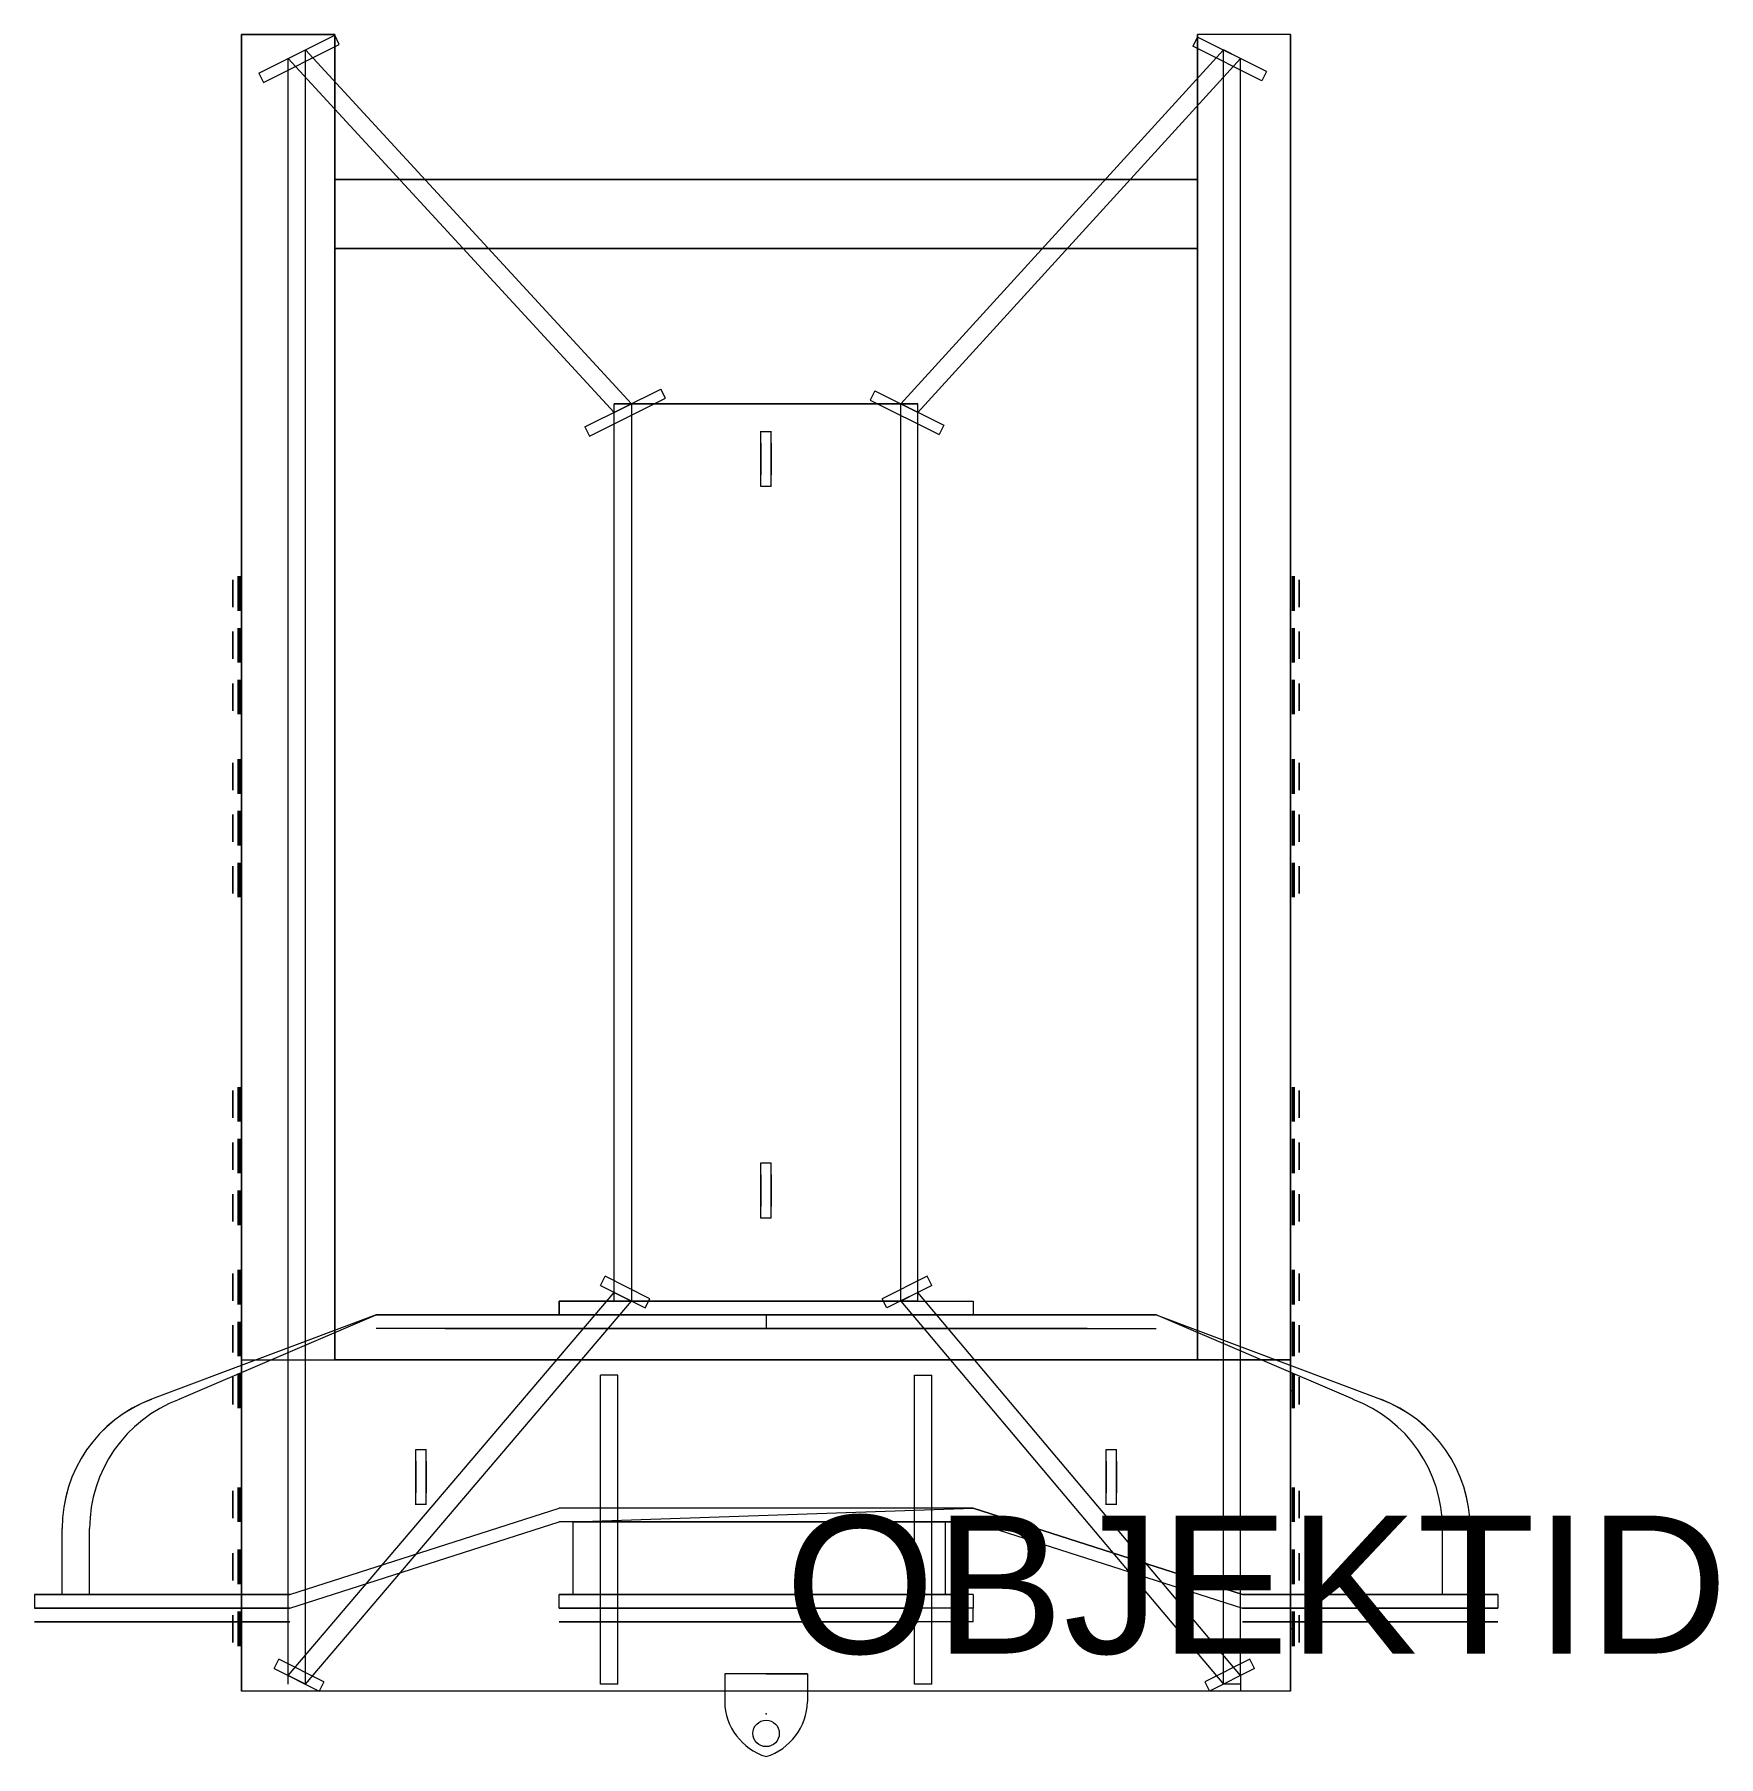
# Model space of a CAD drawing. Header units: metres. Extents: x -1.06 to 1.38, y -0.06 to 2.43.
import ezdxf

# ---------------------------------------------------------------- set-up
doc = ezdxf.new("R2010")
doc.units = ezdxf.units.M
doc.layers.add('712547104', color=252, linetype='Continuous')
doc.layers.add('r_712547104', color=255, linetype='Continuous')
doc.styles.get("Standard").update_dxf_attribs({"font": 'arial.ttf'})

msp = doc.modelspace()

# ---------------------------------------------------------------- linework, layer by layer
at = {"layer": '712547104'}
for p, q in [((-0.76, 2.4329, -0.145), (-0.76, 2.4329, -0.015)), ((-0.625, 2.4329, -0.145), (-0.76, 2.4329, -0.145)), ((-0.76, 0.0329, -0.145), (-0.76, 2.4329, -0.145)), ((-0.76, 2.4329, -0.015), (-0.76, 0.5129, -0.015)), ((-0.735, 2.3767, -0.015), (-0.625, 2.4317, -0.015)), ((-0.6925, 2.4329, -0.015), (-0.6675, 2.4329, -0.015)), ((-0.625, 0.5129, -0.145), (-0.625, 2.4329, -0.145)), ((-0.625, 2.4329, -0.015), (-0.625, 0.5129, -0.015)), ((-0.625, 2.4329, -0.145), (-0.625, 2.4329, -0.015)), ((-0.6183, 2.4183, -0.015), (-0.625, 2.4317, -0.015)), ((0.625, 2.4292, -0.015), (0.6183, 2.4158, -0.015)), ((0.625, 2.4329, -0.145), (0.625, 0.5129, -0.145)), ((0.625, 0.5129, -0.015), (0.625, 2.4329, -0.015)), ((0.625, 2.4329, -0.015), (0.625, 2.4329, -0.145)), ((0.76, 2.4329, -0.145), (0.625, 2.4329, -0.145)), ((0.76, 2.4329, -0.015), (0.625, 2.4329, -0.015)), ((0.725, 2.3792, -0.015), (0.625, 2.4292, -0.015)), ((0.6875, 2.4329, -0.015), (0.6625, 2.4329, -0.015)), ((0.76, 2.4329, -0.145), (0.76, 0.0329, -0.145)), ((0.76, 0.5129, -0.015), (0.76, 2.4329, -0.015)), ((0.76, 2.4329, -0.145), (0.76, 2.4329, -0.015)), ((-0.7283, 2.3633, -0.015), (-0.6183, 2.4183, -0.015)), ((-0.6925, 2.3979, -0.015), (-0.6675, 2.4104, -0.015)), ((-0.6925, 0.0554, -0.015), (-0.6925, 2.3979, -0.015)), ((-0.22, 1.8854, 0.61), (-0.6925, 2.3979, -0.015)), ((-0.6675, 0.0429, -0.015), (-0.6675, 2.4104, -0.015)), ((-0.6675, 2.4104, -0.015), (-0.195, 1.8979, 0.61)), ((0.6625, 2.4104, -0.015), (0.195, 1.8979, 0.61)), ((0.22, 1.8854, 0.61), (0.6875, 2.3979, -0.015)), ((0.7183, 2.3658, -0.015), (0.6183, 2.4158, -0.015)), ((0.6625, 0.0429, -0.015), (0.6625, 2.4104, -0.015)), ((0.6875, 2.3979, -0.015), (0.6625, 2.4104, -0.015)), ((0.6875, 0.0554, -0.015), (0.6875, 2.3979, -0.015)), ((0.6875, 2.3979, -0.015), (0.6875, 2.3979, -0.015)), ((-0.735, 2.3767, -0.015), (-0.7283, 2.3633, -0.015)), ((0.725, 2.3792, -0.015), (0.7183, 2.3658, -0.015)), ((0.625, 2.2229, -0.145), (-0.625, 2.2229, -0.145)), ((-0.625, 2.2229, -0.145), (-0.625, 2.2229, -0.015)), ((-0.625, 2.2229, -0.015), (0.625, 2.2229, -0.015)), ((0.625, 2.1229, -0.145), (-0.625, 2.1229, -0.145)), ((-0.625, 2.1229, -0.145), (-0.625, 2.1229, -0.015)), ((-0.625, 2.1229, -0.015), (0.625, 2.1229, -0.015)), ((0.625, 2.1229, -0.015), (0.625, 2.1229, -0.145)), ((-0.2625, 1.8642, 0.61), (-0.1525, 1.9192, 0.61)), ((-0.2558, 1.8508, 0.61), (-0.1458, 1.9058, 0.61)), ((-0.22, 0.5979, 1.04), (-0.22, 1.8979, 1.04)), ((0.22, 1.8979, 1.04), (-0.22, 1.8979, 1.04)), ((-0.22, 1.8979, 1.04), (-0.22, 1.8979, 1.065)), ((-0.22, 1.8979, 1.065), (0.22, 1.8979, 1.065)), ((-0.22, 0.5979, 1.065), (-0.22, 1.8979, 1.065)), ((-0.22, 1.8979, 1.04), (-0.22, 1.8979, 0.61)), ((-0.22, 1.8854, 0.61), (-0.195, 1.8979, 0.61)), ((-0.195, 1.8979, 0.61), (-0.195, 0.5979, 0.61)), ((-0.195, 1.8979, 0.61), (-0.195, 1.8979, 1.04)), ((-0.1458, 1.9058, 0.61), (-0.1525, 1.9192, 0.61)), ((0.1575, 1.9167, 0.61), (0.1508, 1.9033, 0.61)), ((0.1508, 1.9033, 0.61), (0.2508, 1.8533, 0.61)), ((0.1575, 1.9167, 0.61), (0.2575, 1.8667, 0.61)), ((0.195, 1.8979, 0.61), (0.195, 1.8979, 1.04)), ((0.195, 0.5979, 0.61), (0.195, 1.8979, 0.61)), ((0.22, 1.8854, 0.61), (0.195, 1.8979, 0.61)), ((0.22, 0.5979, 1.04), (0.22, 1.8979, 1.04)), ((0.22, 1.8979, 1.065), (0.22, 1.8979, 1.04)), ((0.22, 0.5979, 1.065), (0.22, 1.8979, 1.065)), ((0.22, 1.8979, 0.61), (0.22, 1.8979, 1.04)), ((-0.22, 0.6104, 0.61), (-0.22, 1.8854, 0.61)), ((0.22, 0.6104, 0.61), (0.22, 1.8854, 0.61)), ((-0.2625, 1.8642, 0.61), (-0.2558, 1.8508, 0.61)), ((-0.0075, 1.8579, 1.065), (0.0075, 1.8579, 1.065)), ((0.2575, 1.8667, 0.61), (0.2508, 1.8533, 0.61)), ((0.0075, 1.7779, 1.065), (-0.0075, 1.7779, 1.065)), ((-0.0075, 0.7979, 1.065), (0.0075, 0.7979, 1.065)), ((0.0075, 0.7179, 1.065), (-0.0075, 0.7179, 1.065)), ((-0.24, 0.6204, 0.61), (-0.2333, 0.6338, 0.61)), ((-0.1683, 0.6013, 0.61), (-0.2333, 0.6338, 0.61)), ((0.2333, 0.6338, 0.61), (0.1683, 0.6013, 0.61)), ((0.24, 0.6204, 0.61), (0.2333, 0.6338, 0.61)), ((-0.6925, 0.0554, -0.015), (-0.22, 0.6104, 0.61)), ((-0.24, 0.6204, 0.61), (-0.175, 0.5879, 0.61)), ((-0.22, 0.6104, 0.61), (-0.195, 0.5979, 0.61)), ((-0.175, 0.5879, 0.61), (-0.1683, 0.6013, 0.61)), ((0.175, 0.5879, 0.61), (0.1683, 0.6013, 0.61)), ((0.24, 0.6204, 0.61), (0.175, 0.5879, 0.61)), ((0.22, 0.6104, 0.61), (0.195, 0.5979, 0.61)), ((0.24, 0.6204, 0.61), (0.22, 0.6104, 0.61)), ((0.6875, 0.0554, -0.015), (0.22, 0.6104, 0.61)), ((-0.565, 0.5779, 0.9775), (-0.8904, 0.4555, 0.979)), ((-0.565, 0.5779, 0.7375), (-0.8904, 0.4555, 0.739)), ((-0.6675, 0.0429, -0.015), (-0.195, 0.5979, 0.61)), ((-0.565, 0.5779, 0.8575), (-0.565, 0.5779, 0.9775)), ((-0.565, 0.5779, 0.9775), (-0.565, 0.5779, 0.7375)), ((-0.565, 0.5779, 0.9775), (0.565, 0.5779, 0.9775)), ((0.565, 0.5779, 0.7375), (-0.565, 0.5779, 0.7375)), ((-0.11, 0.5979, 1.105), (-0.3, 0.5979, 1.105)), ((-0.3, 0.5979, 1.105), (-0.3, 0.5979, 1.065)), ((-0.11, 0.5779, 1.105), (-0.3, 0.5779, 1.105)), ((-0.3, 0.5779, 1.105), (-0.3, 0.5779, 1.065)), ((-0.22, 0.5979, 1.04), (0.22, 0.5979, 1.04)), ((-0.22, 0.5979, 1.04), (-0.22, 0.5979, 1.065)), ((0.22, 0.5979, 1.065), (-0.22, 0.5979, 1.065)), ((-0.22, 0.5979, 1.04), (-0.22, 0.5979, 0.61)), ((-0.195, 0.5979, 0.61), (-0.195, 0.5979, 1.04)), ((0.11, 0.5979, 1.105), (-0.11, 0.5979, 1.105)), ((-0.1057, 0.5979, 1.1223), (-0.11, 0.5979, 1.105)), ((0.11, 0.5779, 1.105), (-0.11, 0.5779, 1.105)), ((-0.1057, 0.5779, 1.1223), (-0.11, 0.5779, 1.105)), ((0.0766, 0.5979, 1.145), (-0.0766, 0.5979, 1.145)), ((0.0766, 0.5779, 1.145), (-0.0766, 0.5779, 1.145)), ((0.1057, 0.5979, 1.1223), (0.11, 0.5979, 1.105)), ((0.1057, 0.5779, 1.1223), (0.11, 0.5779, 1.105)), ((0.11, 0.5979, 1.105), (0.3, 0.5979, 1.105)), ((0.11, 0.5779, 1.105), (0.3, 0.5779, 1.105)), ((0.195, 0.5979, 0.61), (0.195, 0.5979, 1.04)), ((0.22, 0.5979, 0.61), (0.195, 0.5979, 0.61)), ((0.195, 0.5979, 0.61), (0.6625, 0.0429, -0.015)), ((0.22, 0.5979, 1.04), (0.22, 0.5979, 1.065)), ((0.22, 0.5979, 1.04), (0.22, 0.5979, 0.61)), ((0.3, 0.5979, 1.105), (0.3, 0.5979, 1.065)), ((0.3, 0.5779, 1.105), (0.3, 0.5779, 1.065)), ((0.565, 0.5779, 0.8575), (0.565, 0.5779, 0.9775)), ((0.565, 0.5779, 0.9775), (0.565, 0.5779, 0.7375)), ((0.565, 0.5779, 0.9775), (0.8904, 0.4555, 0.979)), ((0.565, 0.5779, 0.7375), (0.8904, 0.4555, 0.739)), ((-0.76, 0.5129, -0.145), (0.76, 0.5129, -0.145)), ((-0.76, 0.5129, -0.145), (-0.76, 0.5129, -0.015)), ((-0.76, 0.5129, -0.015), (-0.625, 0.5129, -0.015)), ((-0.76, 0.5129, -0.015), (-0.76, 0.0329, -0.015)), ((-0.625, 0.5129, -0.015), (-0.625, 0.5129, -0.145)), ((-0.625, 0.5129, -0.145), (0.625, 0.5129, -0.145)), ((0.625, 0.5129, -0.015), (-0.625, 0.5129, -0.015)), ((0.625, 0.5129, -0.145), (0.625, 0.5129, -0.015)), ((0.76, 0.5129, -0.015), (0.625, 0.5129, -0.015)), ((0.76, 0.0329, -0.015), (0.76, 0.5129, -0.015)), ((0.76, 0.5129, -0.015), (0.76, 0.5129, -0.145)), ((-0.215, 0.4906, -0.015), (-0.24, 0.4906, -0.015)), ((-0.24, 0.0429, -0.015), (-0.24, 0.4906, -0.015)), ((-0.215, 0.0429, -0.015), (-0.215, 0.4906, -0.015)), ((0.215, 0.4906, -0.015), (0.24, 0.4906, -0.015)), ((0.215, 0.0429, -0.015), (0.215, 0.4906, -0.015)), ((0.24, 0.0429, -0.015), (0.24, 0.4906, -0.015)), ((-0.5075, 0.3829, 0.9775), (-0.4925, 0.3829, 0.9775)), ((0.4925, 0.3829, 0.9775), (0.5075, 0.3829, 0.9775)), ((-0.4925, 0.3029, 0.9775), (-0.5075, 0.3029, 0.9775)), ((0.5075, 0.3029, 0.9775), (0.4925, 0.3029, 0.9775)), ((-0.69, 0.1729, 1.065), (-0.3, 0.2978, 1.065)), ((-0.69, 0.1729, 0.66), (-0.3, 0.2978, 0.66)), ((-0.69, 0.1529, 1.065), (-0.3, 0.2778, 1.065)), ((-0.69, 0.1529, 0.66), (-0.3, 0.2778, 0.66)), ((-0.3, 0.2978, 0.66), (-0.3, 0.2978, 1.065)), ((-0.3, 0.2978, 0.9825), (-0.3, 0.2978, 0.7425)), ((-0.28, 0.2779, 1.045), (-0.28, 0.1742, 1.045)), ((-0.28, 0.2778, 0.66), (-0.28, 0.1729, 0.66)), ((0.28, 0.1729, 1.045), (0.28, 0.2779, 1.045)), ((0.28, 0.2779, 0.66), (0.28, 0.1698, 0.66)), ((0.3, 0.2978, 0.66), (0.69, 0.1729, 0.66)), ((0.69, 0.1729, 1.065), (0.3, 0.2978, 1.065)), ((0.3, 0.2978, 0.66), (0.3, 0.2978, 1.065)), ((0.3, 0.2978, 0.9825), (0.3, 0.2978, 0.7425)), ((0.3, 0.2778, 0.66), (0.69, 0.1529, 0.66)), ((0.3, 0.2778, 1.065), (0.69, 0.1529, 1.065)), ((-1.02, 0.1729, 0.9825), (-1.02, 0.2683, 0.9813)), ((-1.02, 0.1729, 0.7425), (-1.02, 0.2683, 0.7413)), ((-0.98, 0.1729, 0.8625), (-0.98, 0.2683, 0.8613)), ((0.98, 0.1729, 0.8625), (0.98, 0.2683, 0.8613)), ((1.02, 0.1729, 0.9825), (1.02, 0.2683, 0.9813)), ((1.02, 0.1729, 0.7425), (1.02, 0.2683, 0.7413)), ((-1.06, 0.1729, 1.065), (-1.06, 0.1529, 1.065)), ((-1.06, 0.1729, 0.66), (-1.06, 0.1529, 0.66)), ((-1.06, 0.1729, 1.065), (-1.06, 0.1729, 0.66)), ((-1.02, 0.1729, 0.9825), (-0.69, 0.1729, 0.9825)), ((-1.02, 0.1729, 0.7425), (-0.69, 0.1729, 0.7425)), ((-0.98, 0.1729, 0.8625), (-0.69, 0.1729, 0.8625)), ((-0.69, 0.1729, 1.065), (-0.69, 0.1729, 0.66)), ((-0.3, 0.1529, 0.66), (-0.3, 0.1729, 0.66)), ((0.3, 0.1729, 0.66), (0.3, 0.1529, 0.66)), ((0.69, 0.1729, 1.065), (0.69, 0.1729, 0.66)), ((0.98, 0.1729, 0.8625), (0.69, 0.1729, 0.8625)), ((1.02, 0.1729, 0.9825), (0.69, 0.1729, 0.9825)), ((1.02, 0.1729, 0.7425), (0.69, 0.1729, 0.7425)), ((1.06, 0.1729, 1.065), (1.06, 0.1529, 1.065)), ((1.06, 0.1729, 0.66), (1.06, 0.1529, 0.66)), ((-0.7125, 0.0654, -0.015), (-0.7058, 0.0788, -0.015)), ((-0.6408, 0.0463, -0.015), (-0.7058, 0.0788, -0.015)), ((0.7008, 0.0788, -0.015), (0.6358, 0.0463, -0.015)), ((0.7075, 0.0654, -0.015), (0.7008, 0.0788, -0.015)), ((-0.7125, 0.0654, -0.015), (-0.6475, 0.0329, -0.015)), ((-0.6925, 0.0429, -0.015), (-0.6925, 0.0554, -0.015)), ((-0.6675, 0.0429, -0.015), (-0.6925, 0.0554, -0.015)), ((-0.6675, 0.0429, -0.015), (-0.6675, 0.0554, -0.015)), ((-0.06, 0.0579, -0.015), (-0.06, 0.0175, -0.015)), ((-0.06, 0.0579), (-0.06, 0.0175)), ((0.025, 0.0579, -0.015), (-0.025, 0.0579, -0.015)), ((0.06, 0.0579, -0.015), (0.06, 0.0175, -0.015)), ((0.06, 0.0579, -0.015), (0.06, 0.0175, -0.015)), ((0.06, 0.0579), (0.06, 0.0175)), ((0.7075, 0.0654, -0.015), (0.6425, 0.0329, -0.015)), ((0.6875, 0.0554, -0.015), (0.6625, 0.0429, -0.015)), ((0.6875, 0.0554, -0.015), (0.6875, 0.0329, -0.015)), ((0.76, 0.0329, -0.145), (-0.76, 0.0329, -0.145)), ((-0.6408, 0.0463, -0.015), (-0.6475, 0.0329, -0.015)), ((0.6358, 0.0463, -0.015), (0.6425, 0.0329, -0.015)), ((0.6875, 0.0429, -0.015), (0.6625, 0.0429, -0.015)), ((0.76, 0.0329, -0.145), (0.76, 0.0329, -0.015))]:
    msp.add_line(p, q, dxfattribs=at)
at = {"layer": '712547104', "extrusion": (0, 0, -1)}
msp.add_line((0.625, 2.2229, -0.145), (0.625, 2.2229, -0.015), dxfattribs=at)
at = {"layer": '712547104', "extrusion": (-1.49796e-15, -1, 3.34055e-30)}
for p, q in [((-0.0075, 1.8579, 1.065), (-0.0075, 1.8579, 1.1)), ((-0.0075, 1.7779, 1.065), (-0.0075, 1.8579, 1.065)), ((0.0075, 1.8579, 1.065), (0.0075, 1.8579, 1.1)), ((0.0075, 1.7779, 1.065), (0.0075, 1.8579, 1.065)), ((-0.0075, 1.7779, 1.065), (-0.0075, 1.7779, 1.1)), ((0.0075, 1.7779, 1.065), (0.0075, 1.7779, 1.1)), ((-0.0075, 0.7979, 1.065), (-0.0075, 0.7979, 1.1)), ((-0.0075, 0.7179, 1.065), (-0.0075, 0.7979, 1.065)), ((0.0075, 0.7979, 1.065), (0.0075, 0.7979, 1.1)), ((0.0075, 0.7179, 1.065), (0.0075, 0.7979, 1.065)), ((-0.0075, 0.7179, 1.065), (-0.0075, 0.7179, 1.1)), ((0.0075, 0.7179, 1.065), (0.0075, 0.7179, 1.1)), ((-0.5075, 0.3829, 0.9775), (-0.5075, 0.3829, 1.0125)), ((-0.5075, 0.3029, 0.9775), (-0.5075, 0.3829, 0.9775)), ((-0.4925, 0.3829, 0.9775), (-0.4925, 0.3829, 1.0125)), ((-0.4925, 0.3029, 0.9775), (-0.4925, 0.3829, 0.9775)), ((0.4925, 0.3829, 0.9775), (0.4925, 0.3829, 1.0125)), ((0.4925, 0.3029, 0.9775), (0.4925, 0.3829, 0.9775)), ((0.5075, 0.3829, 0.9775), (0.5075, 0.3829, 1.0125)), ((0.5075, 0.3029, 0.9775), (0.5075, 0.3829, 0.9775)), ((-0.5075, 0.3029, 0.9775), (-0.5075, 0.3029, 1.0125)), ((-0.4925, 0.3029, 0.9775), (-0.4925, 0.3029, 1.0125)), ((0.4925, 0.3029, 0.9775), (0.4925, 0.3029, 1.0125)), ((0.5075, 0.3029, 0.9775), (0.5075, 0.3029, 1.0125))]:
    msp.add_line(p, q, dxfattribs=at)
at = {"layer": '712547104', "extrusion": (1.3755e-15, 1, 3.34055e-30)}
for p, q in [((-0.8504, 0.4555, 0.859), (-0.565, 0.5779, 0.8575)), ((0.8504, 0.4555, 0.859), (0.565, 0.5779, 0.8575))]:
    msp.add_line(p, q, dxfattribs=at)
at = {"layer": '712547104', "extrusion": (1.00929e-15, 1, -1.11022e-14)}
for p, q in [((-0.565, 0.5779, 1.065), (-0.565, 0.5779, 0.65)), ((-0.465, 0.5779, 0.61), (0.465, 0.5779, 0.61)), ((0.465, 0.5779, 1.105), (-0.465, 0.5779, 1.105)), ((-0.3, 0.5779, 1.105), (-0.3, 0.5979, 1.105)), ((-0.3, 0.5979, 1.065), (-0.3, 0.5979, 0.61)), ((-0.3, 0.5979, 0.61), (0.3, 0.5979, 0.61)), ((-0.3, 0.5979, 0.61), (-0.3, 0.5779, 0.61)), ((-0.3, 0.5779, 1.065), (-0.3, 0.5779, 0.61)), ((0.3, 0.5779, 0.61), (-0.3, 0.5779, 0.61)), ((0, 0.5979, 1.065), (0, 0.5979, 1.065)), ((0, 0.5979, 1.065), (0, 0.5979, 1.065)), ((0, 0.5979, 1.065), (0, 0.5979, 1.065)), ((0.3, 0.5979, 1.105), (0.3, 0.5779, 1.105)), ((0.3, 0.5979, 1.065), (0.3, 0.5979, 0.61)), ((0.3, 0.5979, 0.61), (0.3, 0.5779, 0.61)), ((0.3, 0.5779, 1.065), (0.3, 0.5779, 0.61)), ((0.565, 0.5779, 0.65), (0.565, 0.5779, 1.065)), ((-0.565, 0.5579, 1.065), (-0.565, 0.5579, 0.65)), ((-0.465, 0.5579, 0.61), (0.465, 0.5579, 0.61)), ((0.465, 0.5579, 1.105), (-0.465, 0.5579, 1.105)), ((0.565, 0.5579, 0.65), (0.565, 0.5579, 1.065))]:
    msp.add_line(p, q, dxfattribs=at)
at = {"layer": '712547104', "extrusion": (1.07789e-15, 1, 2.19605e-15)}
for p, q in [((-0.465, 0.5779, 1.105), (-0.565, 0.5779, 1.065)), ((-0.465, 0.5579, 1.105), (-0.565, 0.5579, 1.065))]:
    msp.add_line(p, q, dxfattribs=at)
at = {"layer": '712547104', "extrusion": (1.07789e-15, 1, 2.01859e-15)}
for p, q in [((-0.465, 0.5779, 0.61), (-0.565, 0.5779, 0.65)), ((-0.465, 0.5579, 0.61), (-0.565, 0.5579, 0.65))]:
    msp.add_line(p, q, dxfattribs=at)
at = {"layer": '712547104', "extrusion": (-1.00929e-15, -1, 1.11022e-14)}
msp.add_line((0, 0.5779, 1.105), (0, 0.5579, 1.105), dxfattribs=at)
at = {"layer": '712547104', "extrusion": (1.08075e-15, 1, 1.46403e-15)}
for p, q in [((0.465, 0.5779, 0.61), (0.565, 0.5779, 0.65)), ((0.465, 0.5579, 0.61), (0.565, 0.5579, 0.65))]:
    msp.add_line(p, q, dxfattribs=at)
at = {"layer": '712547104', "extrusion": (1.08075e-15, 1, 1.57001e-15)}
for p, q in [((0.465, 0.5779, 1.105), (0.565, 0.5779, 1.065)), ((0.465, 0.5579, 1.105), (0.565, 0.5579, 1.065))]:
    msp.add_line(p, q, dxfattribs=at)
at = {"layer": '712547104', "extrusion": (-1, 5.15996e-16, -1.36643e-14)}
for p, q in [((-0.765, 0.4679, -0.1125), (-0.7625, 0.4679, -0.1125)), ((-0.7625, 0.4679, -0.1125), (-0.76, 0.4679, -0.1125)), ((-0.7625, 0.1229, -0.0475), (-0.76, 0.1229, -0.0475)), ((-0.76, 0.0329, -0.08), (-0.76, 0.0329, -0.145))]:
    msp.add_line(p, q, dxfattribs=at)
at = {"layer": '712547104', "extrusion": (1, 5.15996e-16, -1.36643e-14)}
for p, q in [((0.7625, 0.4679, -0.1125), (0.76, 0.4679, -0.1125)), ((0.765, 0.4679, -0.1125), (0.7625, 0.4679, -0.1125)), ((0.7625, 0.1229, -0.0475), (0.76, 0.1229, -0.0475))]:
    msp.add_line(p, q, dxfattribs=at)
at = {"layer": '712547104', "extrusion": (-2.19123e-16, 1, 0)}
for p, q in [((-0.69, 0.1729, 0.9825), (-0.3, 0.2978, 0.9825)), ((-0.69, 0.1729, 0.7425), (-0.3, 0.2978, 0.7425)), ((0.3, 0.2978, 0.9825), (-0.3, 0.2978, 0.9825)), ((0.3, 0.2978, 0.7425), (-0.3, 0.2978, 0.7425)), ((-0.28, 0.2779, 0.8525), (0.3, 0.2978, 0.8625)), ((0.3, 0.2978, 0.8625), (0.69, 0.1729, 0.8625)), ((0.3, 0.2978, 0.9825), (0.69, 0.1729, 0.9825)), ((0.3, 0.2978, 0.7425), (0.69, 0.1729, 0.7425))]:
    msp.add_line(p, q, dxfattribs=at)
at = {"layer": '712547104', "extrusion": (8.76492e-16, 1, 0)}
for p, q in [((0.3, 0.2978, 1.065), (-0.3, 0.2978, 1.065)), ((0.3, 0.2978, 0.66), (-0.3, 0.2978, 0.66)), ((0.3, 0.2778, 1.065), (-0.3, 0.2778, 1.065)), ((0.3, 0.2778, 0.66), (-0.3, 0.2778, 0.66)), ((-0.28, 0.2779, 0.66), (-0.28, 0.2779, 1.045)), ((-0.28, 0.2779, 1.045), (0.28, 0.2779, 1.045)), ((-0.28, 0.2779, 0.66), (-0.1869, 0.2779, 0.66)), ((-0.26, 0.2779, 1.025), (0.26, 0.2779, 1.025)), ((-0.26, 0.2779, 0.68), (-0.26, 0.2779, 1.025)), ((-0.26, 0.2779, 0.68), (-0.1869, 0.2779, 0.68)), ((-0.1869, 0.2779, 0.66), (-0.0152, 0.2779, 0.7656)), ((-0.1869, 0.2779, 0.68), (0.0048, 0.2779, 0.7979)), ((0, 0.2779, 0.66), (0, 0.2779, 0.7571)), ((0.28, 0.2779, 0.66), (0, 0.2779, 0.66)), ((0.26, 0.2779, 0.68), (0.02, 0.2779, 0.68)), ((0.02, 0.2779, 0.68), (0.02, 0.2779, 0.7894)), ((0.26, 0.2779, 1.025), (0.26, 0.2779, 0.68)), ((0.28, 0.2779, 1.045), (0.28, 0.2779, 0.66)), ((-0.69, 0.1729, 0.66), (-1.06, 0.1729, 0.66)), ((-1.06, 0.1729, 1.065), (-0.69, 0.1729, 1.065)), ((-0.69, 0.1529, 0.66), (-1.06, 0.1529, 0.66)), ((-1.06, 0.1529, 0.66), (-1.06, 0.1529, 1.065)), ((-1.06, 0.1529, 1.065), (-0.69, 0.1529, 1.065)), ((0.3, 0.1729, 1.065), (-0.3, 0.1729, 1.065)), ((-0.3, 0.1729, 0.66), (-0.1869, 0.1729, 0.66)), ((-0.3, 0.1729, 1.065), (-0.3, 0.1729, 0.66)), ((-0.3, 0.1529, 1.065), (-0.3, 0.1529, 0.695)), ((0.3, 0.1529, 1.065), (-0.3, 0.1529, 1.065)), ((-0.3, 0.1529, 0.695), (-0.13, 0.1529, 0.695)), ((-0.3, 0.1529, 0.66), (-0.3, 0.1529, 0.695)), ((-0.3, 0.1529, 0.66), (-0.1869, 0.1529, 0.66)), ((-0.28, 0.1729, 0.66), (-0.28, 0.1729, 1.045)), ((-0.28, 0.1729, 1.045), (0.28, 0.1729, 1.045)), ((-0.26, 0.1729, 1.025), (0.26, 0.1729, 1.025)), ((-0.26, 0.1729, 1.025), (-0.26, 0.1729, 0.66)), ((-0.1869, 0.1729, 0.66), (-0.0152, 0.1729, 0.7656)), ((-0.13, 0.1529, 0.695), (-0.0152, 0.1529, 0.7656)), ((0.3, 0.1729, 0.66), (0, 0.1729, 0.66)), ((0, 0.1729, 0.695), (0, 0.1729, 0.7571)), ((0, 0.1729, 0.66), (0, 0.1729, 0.695)), ((0, 0.1729, 0.8475), (0, 0.1729, 0.88)), ((0, 0.1729, 0.88), (0, 0.1729, 0.9125)), ((0.3, 0.1529, 0.695), (0, 0.1529, 0.695)), ((0, 0.1529, 0.695), (0, 0.1529, 0.7571)), ((0, 0.1529, 0.8475), (0, 0.1529, 0.88)), ((0, 0.1529, 0.88), (0, 0.1529, 0.9125)), ((0.22, 0.1729, 0.88), (0.22, 0.1729, 0.9125)), ((0.22, 0.1729, 0.88), (0.22, 0.1729, 0.8475)), ((0.22, 0.1529, 0.88), (0.22, 0.1529, 0.9125)), ((0.22, 0.1529, 0.88), (0.22, 0.1529, 0.8475)), ((0.28, 0.1729, 1.045), (0.28, 0.1729, 0.66)), ((0.3, 0.1729, 1.065), (0.3, 0.1729, 0.66)), ((0.3, 0.1329, 0.695), (0.3, 0.1529, 0.695)), ((0.3, 0.1529, 1.065), (0.3, 0.1529, 0.695)), ((1.06, 0.1729, 0.66), (0.69, 0.1729, 0.66)), ((0.69, 0.1729, 1.065), (1.06, 0.1729, 1.065)), ((1.06, 0.1529, 0.66), (0.69, 0.1529, 0.66)), ((0.69, 0.1529, 1.065), (1.06, 0.1529, 1.065)), ((1.06, 0.1529, 1.065), (1.06, 0.1529, 0.66)), ((-1.06, 0.1329, 0.66), (-0.69, 0.1329, 0.66)), ((-0.69, 0.1329, 0.66), (-1.06, 0.1329, 0.66)), ((-1.06, 0.1329, 0.66), (-1.06, 0.1329, 1.065)), ((-1.06, 0.1329, 1.065), (-0.69, 0.1329, 1.065)), ((-0.69, 0.1329, 0.66), (-0.69, 0.1329, 1.065)), ((-0.69, 0.1329, 1.065), (-0.69, 0.1329, 1.015)), ((-0.69, 0.1329, 0.66), (-0.69, 0.1329, 0.71)), ((-0.3, 0.1329, 1.065), (-0.3, 0.1329, 0.695)), ((0.3, 0.1329, 1.065), (-0.3, 0.1329, 1.065)), ((-0.3, 0.1329, 0.695), (-0.13, 0.1329, 0.695)), ((-0.13, 0.1329, 0.695), (-0.0152, 0.1329, 0.7656)), ((0.3, 0.1329, 0.695), (0, 0.1329, 0.695)), ((0, 0.1329, 0.695), (0, 0.1329, 0.7571)), ((0, 0.1329, 0.8475), (0, 0.1329, 0.88)), ((0, 0.1329, 0.88), (0, 0.1329, 0.9125)), ((0.22, 0.1329, 0.88), (0.22, 0.1329, 0.9125)), ((0.22, 0.1329, 0.88), (0.22, 0.1329, 0.8475)), ((0.3, 0.1329, 1.065), (0.3, 0.1329, 0.695)), ((1.06, 0.1329, 0.66), (0.69, 0.1329, 0.66)), ((0.69, 0.1329, 0.66), (0.69, 0.1329, 1.065)), ((0.69, 0.1329, 1.065), (1.06, 0.1329, 1.065)), ((1.06, 0.1329, 0.66), (1.06, 0.1329, 1.065)), ((1.06, 0.1329, 1.065), (1.06, 0.1329, 1.015)), ((1.06, 0.1329, 0.66), (1.06, 0.1329, 0.71)), ((0.06, 0.0579, -0.015), (-0.06, 0.0579, -0.015)), ((0.06, 0.0579), (-0.06, 0.0579)), ((0, 0.0579, -0.015), (0.06, 0.0579, -0.015)), ((0, 0.0579), (0.06, 0.0579))]:
    msp.add_line(p, q, dxfattribs=at)
at = {"layer": '712547104', "extrusion": (-8.72756e-16, -1, 4.30973e-33)}
msp.add_line((0.26, 0.1729, 0.68), (0.26, 0.2777, 0.68), dxfattribs=at)
at = {"layer": '712547104', "extrusion": (-8.76492e-16, -1, -1.59131e-19)}
for p, q in [((0.3, 0.1529, 0.66), (0, 0.1529, 0.66)), ((0, 0.1529, 0.66), (0, 0.1529, 0.695))]:
    msp.add_line(p, q, dxfattribs=at)
at = {"layer": '712547104', "extrusion": (-1, 1.05736e-15, -1.28722e-15)}
msp.add_line((0.26, 0.1729, 1.025), (0.26, 0.1729, 0.68), dxfattribs=at)
at = {"layer": '712547104', "extrusion": (-8.66032e-16, -1, 5.73461e-33)}
msp.add_line((-1.01, 0.1329, 0.71), (-0.74, 0.1329, 1.015), dxfattribs=at)
at = {"layer": '712547104', "extrusion": (-8.66032e-16, -1, 0)}
msp.add_line((-0.74, 0.1329, 0.71), (-1.01, 0.1329, 1.015), dxfattribs=at)
at = {"layer": '712547104', "extrusion": (0, -1, 0)}
for p, q in [((-0.76, 0.0329, -0.015), (-0.76, 0.0329, -0.145)), ((0.76, 0.0329, -0.015), (-0.76, 0.0329, -0.015)), ((-0.215, 0.0429, -0.015), (-0.24, 0.0429, -0.015)), ((0.24, 0.0429, -0.015), (0.215, 0.0429, -0.015))]:
    msp.add_line(p, q, dxfattribs=at)
at = {"layer": '712547104', "elevation": -0.015}
msp.add_lwpolyline([(-0.76, 2.4329), (-0.625, 2.4329)], dxfattribs=at)
at = {"layer": '712547104', "extrusion": (-1, 5.15996e-16, -1.36643e-14)}
for points, elevation in [([(-1.6364, -0.0974), (-1.6427, -0.1166), (-1.6293, -0.1317), (-1.6095, -0.1276), (-1.6031, -0.1084), (-1.6166, -0.0933)], 0.7725), ([(-1.6364, -0.0974), (-1.6427, -0.1166), (-1.6293, -0.1317), (-1.6095, -0.1276), (-1.6031, -0.1084), (-1.6166, -0.0933)], 0.765), ([(-1.5614, -0.0974), (-1.5677, -0.1166), (-1.5543, -0.1317), (-1.5345, -0.1276), (-1.5281, -0.1084), (-1.5416, -0.0933)], 0.7725), ([(-1.5614, -0.0974), (-1.5677, -0.1166), (-1.5543, -0.1317), (-1.5345, -0.1276), (-1.5281, -0.1084), (-1.5416, -0.0933)], 0.765), ([(-1.4864, -0.0974), (-1.4927, -0.1166), (-1.4793, -0.1317), (-1.4595, -0.1276), (-1.4531, -0.1084), (-1.4666, -0.0933)], 0.7725), ([(-1.4864, -0.0974), (-1.4927, -0.1166), (-1.4793, -0.1317), (-1.4595, -0.1276), (-1.4531, -0.1084), (-1.4666, -0.0933)], 0.765), ([(-1.3714, -0.0974), (-1.3777, -0.1166), (-1.3643, -0.1317), (-1.3445, -0.1276), (-1.3381, -0.1084), (-1.3516, -0.0933)], 0.7725), ([(-1.3714, -0.0974), (-1.3777, -0.1166), (-1.3643, -0.1317), (-1.3445, -0.1276), (-1.3381, -0.1084), (-1.3516, -0.0933)], 0.765), ([(-1.2964, -0.0974), (-1.3027, -0.1166), (-1.2893, -0.1317), (-1.2695, -0.1276), (-1.2631, -0.1084), (-1.2766, -0.0933)], 0.7725), ([(-1.2964, -0.0974), (-1.3027, -0.1166), (-1.2893, -0.1317), (-1.2695, -0.1276), (-1.2631, -0.1084), (-1.2766, -0.0933)], 0.765), ([(-1.2214, -0.0974), (-1.2277, -0.1166), (-1.2143, -0.1317), (-1.1945, -0.1276), (-1.1881, -0.1084), (-1.2016, -0.0933)], 0.7725), ([(-1.2214, -0.0974), (-1.2277, -0.1166), (-1.2143, -0.1317), (-1.1945, -0.1276), (-1.1881, -0.1084), (-1.2016, -0.0933)], 0.765), ([(-0.8964, -0.0974), (-0.9027, -0.1166), (-0.8893, -0.1317), (-0.8695, -0.1276), (-0.8631, -0.1084), (-0.8766, -0.0933)], 0.7725), ([(-0.8964, -0.0974), (-0.9027, -0.1166), (-0.8893, -0.1317), (-0.8695, -0.1276), (-0.8631, -0.1084), (-0.8766, -0.0933)], 0.765), ([(-0.8214, -0.0974), (-0.8277, -0.1166), (-0.8143, -0.1317), (-0.7945, -0.1276), (-0.7881, -0.1084), (-0.8016, -0.0933)], 0.7725), ([(-0.8214, -0.0974), (-0.8277, -0.1166), (-0.8143, -0.1317), (-0.7945, -0.1276), (-0.7881, -0.1084), (-0.8016, -0.0933)], 0.765), ([(-0.7464, -0.0974), (-0.7527, -0.1166), (-0.7393, -0.1317), (-0.7195, -0.1276), (-0.7131, -0.1084), (-0.7266, -0.0933)], 0.7725), ([(-0.7464, -0.0974), (-0.7527, -0.1166), (-0.7393, -0.1317), (-0.7195, -0.1276), (-0.7131, -0.1084), (-0.7266, -0.0933)], 0.765), ([(-0.6314, -0.0974), (-0.6377, -0.1166), (-0.6243, -0.1317), (-0.6045, -0.1276), (-0.5981, -0.1084), (-0.6116, -0.0933)], 0.7725), ([(-0.6314, -0.0974), (-0.6377, -0.1166), (-0.6243, -0.1317), (-0.6045, -0.1276), (-0.5981, -0.1084), (-0.6116, -0.0933)], 0.765), ([(-0.5564, -0.0974), (-0.5627, -0.1166), (-0.5493, -0.1317), (-0.5295, -0.1276), (-0.5231, -0.1084), (-0.5366, -0.0933)], 0.7725), ([(-0.5564, -0.0974), (-0.5627, -0.1166), (-0.5493, -0.1317), (-0.5295, -0.1276), (-0.5231, -0.1084), (-0.5366, -0.0933)], 0.765), ([(-0.4814, -0.0974), (-0.4877, -0.1166), (-0.4743, -0.1317), (-0.4545, -0.1276), (-0.4481, -0.1084), (-0.4616, -0.0933)], 0.7725), ([(-0.4814, -0.0974), (-0.4877, -0.1166), (-0.4743, -0.1317), (-0.4545, -0.1276), (-0.4481, -0.1084), (-0.4616, -0.0933)], 0.765), ([(-0.3164, -0.0324), (-0.3227, -0.0516), (-0.3093, -0.0667), (-0.2895, -0.0626), (-0.2831, -0.0434), (-0.2966, -0.0283)], 0.7725), ([(-0.3164, -0.0324), (-0.3227, -0.0516), (-0.3093, -0.0667), (-0.2895, -0.0626), (-0.2831, -0.0434), (-0.2966, -0.0283)], 0.765), ([(-0.2264, -0.0324), (-0.2327, -0.0516), (-0.2193, -0.0667), (-0.1995, -0.0626), (-0.1931, -0.0434), (-0.2066, -0.0283)], 0.7725), ([(-0.2264, -0.0324), (-0.2327, -0.0516), (-0.2193, -0.0667), (-0.1995, -0.0626), (-0.1931, -0.0434), (-0.2066, -0.0283)], 0.765), ([(-0.1364, -0.0324), (-0.1427, -0.0516), (-0.1293, -0.0667), (-0.1095, -0.0626), (-0.1031, -0.0434), (-0.1166, -0.0283)], 0.7725), ([(-0.1364, -0.0324), (-0.1427, -0.0516), (-0.1293, -0.0667), (-0.1095, -0.0626), (-0.1031, -0.0434), (-0.1166, -0.0283)], 0.765)]:
    msp.add_lwpolyline(points, close=True, dxfattribs=dict(at, elevation=elevation))
at = {"layer": '712547104', "extrusion": (1, 5.15996e-16, -1.36643e-14)}
for points, elevation in [([(1.6364, -0.0974), (1.6427, -0.1166), (1.6293, -0.1317), (1.6095, -0.1276), (1.6031, -0.1084), (1.6166, -0.0933)], 0.765), ([(1.6364, -0.0974), (1.6427, -0.1166), (1.6293, -0.1317), (1.6095, -0.1276), (1.6031, -0.1084), (1.6166, -0.0933)], 0.7725), ([(1.5614, -0.0974), (1.5677, -0.1166), (1.5543, -0.1317), (1.5345, -0.1276), (1.5281, -0.1084), (1.5416, -0.0933)], 0.765), ([(1.5614, -0.0974), (1.5677, -0.1166), (1.5543, -0.1317), (1.5345, -0.1276), (1.5281, -0.1084), (1.5416, -0.0933)], 0.7725), ([(1.4864, -0.0974), (1.4927, -0.1166), (1.4793, -0.1317), (1.4595, -0.1276), (1.4531, -0.1084), (1.4666, -0.0933)], 0.765), ([(1.4864, -0.0974), (1.4927, -0.1166), (1.4793, -0.1317), (1.4595, -0.1276), (1.4531, -0.1084), (1.4666, -0.0933)], 0.7725), ([(1.3714, -0.0974), (1.3777, -0.1166), (1.3643, -0.1317), (1.3445, -0.1276), (1.3381, -0.1084), (1.3516, -0.0933)], 0.765), ([(1.3714, -0.0974), (1.3777, -0.1166), (1.3643, -0.1317), (1.3445, -0.1276), (1.3381, -0.1084), (1.3516, -0.0933)], 0.7725), ([(1.2964, -0.0974), (1.3027, -0.1166), (1.2893, -0.1317), (1.2695, -0.1276), (1.2631, -0.1084), (1.2766, -0.0933)], 0.765), ([(1.2964, -0.0974), (1.3027, -0.1166), (1.2893, -0.1317), (1.2695, -0.1276), (1.2631, -0.1084), (1.2766, -0.0933)], 0.7725), ([(1.2214, -0.0974), (1.2277, -0.1166), (1.2143, -0.1317), (1.1945, -0.1276), (1.1881, -0.1084), (1.2016, -0.0933)], 0.765), ([(1.2214, -0.0974), (1.2277, -0.1166), (1.2143, -0.1317), (1.1945, -0.1276), (1.1881, -0.1084), (1.2016, -0.0933)], 0.7725), ([(0.8964, -0.0974), (0.9027, -0.1166), (0.8893, -0.1317), (0.8695, -0.1276), (0.8631, -0.1084), (0.8766, -0.0933)], 0.765), ([(0.8964, -0.0974), (0.9027, -0.1166), (0.8893, -0.1317), (0.8695, -0.1276), (0.8631, -0.1084), (0.8766, -0.0933)], 0.7725), ([(0.8214, -0.0974), (0.8277, -0.1166), (0.8143, -0.1317), (0.7945, -0.1276), (0.7881, -0.1084), (0.8016, -0.0933)], 0.765), ([(0.8214, -0.0974), (0.8277, -0.1166), (0.8143, -0.1317), (0.7945, -0.1276), (0.7881, -0.1084), (0.8016, -0.0933)], 0.7725), ([(0.7464, -0.0974), (0.7527, -0.1166), (0.7393, -0.1317), (0.7195, -0.1276), (0.7131, -0.1084), (0.7266, -0.0933)], 0.765), ([(0.7464, -0.0974), (0.7527, -0.1166), (0.7393, -0.1317), (0.7195, -0.1276), (0.7131, -0.1084), (0.7266, -0.0933)], 0.7725), ([(0.6314, -0.0974), (0.6377, -0.1166), (0.6243, -0.1317), (0.6045, -0.1276), (0.5981, -0.1084), (0.6116, -0.0933)], 0.765), ([(0.6314, -0.0974), (0.6377, -0.1166), (0.6243, -0.1317), (0.6045, -0.1276), (0.5981, -0.1084), (0.6116, -0.0933)], 0.7725), ([(0.5564, -0.0974), (0.5627, -0.1166), (0.5493, -0.1317), (0.5295, -0.1276), (0.5231, -0.1084), (0.5366, -0.0933)], 0.765), ([(0.5564, -0.0974), (0.5627, -0.1166), (0.5493, -0.1317), (0.5295, -0.1276), (0.5231, -0.1084), (0.5366, -0.0933)], 0.7725), ([(0.4814, -0.0974), (0.4877, -0.1166), (0.4743, -0.1317), (0.4545, -0.1276), (0.4481, -0.1084), (0.4616, -0.0933)], 0.765), ([(0.4814, -0.0974), (0.4877, -0.1166), (0.4743, -0.1317), (0.4545, -0.1276), (0.4481, -0.1084), (0.4616, -0.0933)], 0.7725), ([(0.3164, -0.0324), (0.3227, -0.0516), (0.3093, -0.0667), (0.2895, -0.0626), (0.2831, -0.0434), (0.2966, -0.0283)], 0.765), ([(0.3164, -0.0324), (0.3227, -0.0516), (0.3093, -0.0667), (0.2895, -0.0626), (0.2831, -0.0434), (0.2966, -0.0283)], 0.7725), ([(0.2264, -0.0324), (0.2327, -0.0516), (0.2193, -0.0667), (0.1995, -0.0626), (0.1931, -0.0434), (0.2066, -0.0283)], 0.765), ([(0.2264, -0.0324), (0.2327, -0.0516), (0.2193, -0.0667), (0.1995, -0.0626), (0.1931, -0.0434), (0.2066, -0.0283)], 0.7725), ([(0.1364, -0.0324), (0.1427, -0.0516), (0.1293, -0.0667), (0.1095, -0.0626), (0.1031, -0.0434), (0.1166, -0.0283)], 0.765), ([(0.1364, -0.0324), (0.1427, -0.0516), (0.1293, -0.0667), (0.1095, -0.0626), (0.1031, -0.0434), (0.1166, -0.0283)], 0.7725)]:
    msp.add_lwpolyline(points, close=True, dxfattribs=dict(at, elevation=elevation))
at = {"layer": '712547104', "extrusion": (1, -6.38461e-16, -1.20425e-45)}
for centre in [(1.8179, 1.1, -0.0075), (1.8179, 1.1, 0.0075), (0.7579, 1.1, -0.0075), (0.7579, 1.1, 0.0075), (0.3429, 1.0125, -0.5075), (0.3429, 1.0125, -0.4925), (0.3429, 1.0125, 0.4925), (0.3429, 1.0125, 0.5075)]:
    msp.add_circle(centre, 0.0229, dxfattribs=at)
at = {"layer": '712547104', "extrusion": (-1, 5.15996e-16, -1.36643e-14)}
for centre, radius in [((-1.6229, -0.1125, 0.765), 0.025), ((-1.6229, -0.1125, 0.7625), 0.025), ((-1.6229, -0.1125, 0.76), 0.025), ((-1.6229, -0.1125, 0.7725), 0.01), ((-1.6229, -0.1125, 0.765), 0.01), ((-1.5479, -0.1125, 0.765), 0.025), ((-1.5479, -0.1125, 0.7625), 0.025), ((-1.5479, -0.1125, 0.76), 0.025), ((-1.5479, -0.1125, 0.7725), 0.01), ((-1.5479, -0.1125, 0.765), 0.01), ((-1.4729, -0.1125, 0.765), 0.025), ((-1.4729, -0.1125, 0.7625), 0.025), ((-1.4729, -0.1125, 0.76), 0.025), ((-1.4729, -0.1125, 0.7725), 0.01), ((-1.4729, -0.1125, 0.765), 0.01), ((-1.3579, -0.1125, 0.765), 0.025), ((-1.3579, -0.1125, 0.7625), 0.025), ((-1.3579, -0.1125, 0.76), 0.025), ((-1.3579, -0.1125, 0.7725), 0.01), ((-1.3579, -0.1125, 0.765), 0.01), ((-1.2829, -0.1125, 0.765), 0.025), ((-1.2829, -0.1125, 0.7625), 0.025), ((-1.2829, -0.1125, 0.76), 0.025), ((-1.2829, -0.1125, 0.7725), 0.01), ((-1.2829, -0.1125, 0.765), 0.01), ((-1.2079, -0.1125, 0.765), 0.025), ((-1.2079, -0.1125, 0.7625), 0.025), ((-1.2079, -0.1125, 0.76), 0.025), ((-1.2079, -0.1125, 0.7725), 0.01), ((-1.2079, -0.1125, 0.765), 0.01), ((-0.8829, -0.1125, 0.765), 0.025), ((-0.8829, -0.1125, 0.7625), 0.025), ((-0.8829, -0.1125, 0.76), 0.025), ((-0.8829, -0.1125, 0.7725), 0.01), ((-0.8829, -0.1125, 0.765), 0.01), ((-0.8079, -0.1125, 0.765), 0.025), ((-0.8079, -0.1125, 0.7625), 0.025), ((-0.8079, -0.1125, 0.76), 0.025), ((-0.8079, -0.1125, 0.7725), 0.01), ((-0.8079, -0.1125, 0.765), 0.01), ((-0.7329, -0.1125, 0.765), 0.025), ((-0.7329, -0.1125, 0.7625), 0.025), ((-0.7329, -0.1125, 0.76), 0.025), ((-0.7329, -0.1125, 0.7725), 0.01), ((-0.7329, -0.1125, 0.765), 0.01), ((-0.6179, -0.1125, 0.7725), 0.01), ((-0.6179, -0.1125, 0.765), 0.025), ((-0.6179, -0.1125, 0.765), 0.01), ((-0.6179, -0.1125, 0.7625), 0.025), ((-0.6179, -0.1125, 0.76), 0.025), ((-0.5429, -0.1125, 0.7725), 0.01), ((-0.5429, -0.1125, 0.765), 0.025), ((-0.5429, -0.1125, 0.765), 0.01), ((-0.5429, -0.1125, 0.7625), 0.025), ((-0.5429, -0.1125, 0.76), 0.025), ((-0.4679, -0.1125, 0.7725), 0.01), ((-0.4679, -0.1125, 0.765), 0.025), ((-0.4679, -0.1125, 0.765), 0.01), ((-0.4679, -0.1125, 0.7625), 0.025), ((-0.4679, -0.1125, 0.76), 0.025), ((-0.3029, -0.0475, 0.765), 0.025), ((-0.3029, -0.0475, 0.7625), 0.025), ((-0.3029, -0.0475, 0.76), 0.025), ((-0.3029, -0.0475, 0.7725), 0.01), ((-0.3029, -0.0475, 0.765), 0.01), ((-0.2129, -0.0475, 0.765), 0.025), ((-0.2129, -0.0475, 0.7625), 0.025), ((-0.2129, -0.0475, 0.76), 0.025), ((-0.2129, -0.0475, 0.7725), 0.01), ((-0.2129, -0.0475, 0.765), 0.01), ((-0.1229, -0.0475, 0.7725), 0.01), ((-0.1229, -0.0475, 0.765), 0.025), ((-0.1229, -0.0475, 0.765), 0.01), ((-0.1229, -0.0475, 0.7625), 0.025), ((-0.1229, -0.0475, 0.76), 0.025)]:
    msp.add_circle(centre, radius, dxfattribs=at)
at = {"layer": '712547104', "extrusion": (1, 5.15996e-16, -1.36643e-14)}
for centre, radius in [((1.6229, -0.1125, 0.76), 0.025), ((1.6229, -0.1125, 0.7625), 0.025), ((1.6229, -0.1125, 0.765), 0.025), ((1.6229, -0.1125, 0.765), 0.01), ((1.6229, -0.1125, 0.7725), 0.01), ((1.5479, -0.1125, 0.76), 0.025), ((1.5479, -0.1125, 0.7625), 0.025), ((1.5479, -0.1125, 0.765), 0.025), ((1.5479, -0.1125, 0.765), 0.01), ((1.5479, -0.1125, 0.7725), 0.01), ((1.4729, -0.1125, 0.76), 0.025), ((1.4729, -0.1125, 0.7625), 0.025), ((1.4729, -0.1125, 0.765), 0.025), ((1.4729, -0.1125, 0.765), 0.01), ((1.4729, -0.1125, 0.7725), 0.01), ((1.3579, -0.1125, 0.76), 0.025), ((1.3579, -0.1125, 0.7625), 0.025), ((1.3579, -0.1125, 0.765), 0.025), ((1.3579, -0.1125, 0.765), 0.01), ((1.3579, -0.1125, 0.7725), 0.01), ((1.2829, -0.1125, 0.76), 0.025), ((1.2829, -0.1125, 0.7625), 0.025), ((1.2829, -0.1125, 0.765), 0.025), ((1.2829, -0.1125, 0.765), 0.01), ((1.2829, -0.1125, 0.7725), 0.01), ((1.2079, -0.1125, 0.76), 0.025), ((1.2079, -0.1125, 0.7625), 0.025), ((1.2079, -0.1125, 0.765), 0.025), ((1.2079, -0.1125, 0.765), 0.01), ((1.2079, -0.1125, 0.7725), 0.01), ((0.8829, -0.1125, 0.76), 0.025), ((0.8829, -0.1125, 0.7625), 0.025), ((0.8829, -0.1125, 0.765), 0.025), ((0.8829, -0.1125, 0.765), 0.01), ((0.8829, -0.1125, 0.7725), 0.01), ((0.8079, -0.1125, 0.76), 0.025), ((0.8079, -0.1125, 0.7625), 0.025), ((0.8079, -0.1125, 0.765), 0.025), ((0.8079, -0.1125, 0.765), 0.01), ((0.8079, -0.1125, 0.7725), 0.01), ((0.7329, -0.1125, 0.76), 0.025), ((0.7329, -0.1125, 0.7625), 0.025), ((0.7329, -0.1125, 0.765), 0.025), ((0.7329, -0.1125, 0.765), 0.01), ((0.7329, -0.1125, 0.7725), 0.01), ((0.6179, -0.1125, 0.76), 0.025), ((0.6179, -0.1125, 0.7625), 0.025), ((0.6179, -0.1125, 0.765), 0.025), ((0.6179, -0.1125, 0.765), 0.01), ((0.6179, -0.1125, 0.7725), 0.01), ((0.5429, -0.1125, 0.76), 0.025), ((0.5429, -0.1125, 0.7625), 0.025), ((0.5429, -0.1125, 0.765), 0.025), ((0.5429, -0.1125, 0.765), 0.01), ((0.5429, -0.1125, 0.7725), 0.01), ((0.4679, -0.1125, 0.76), 0.025), ((0.4679, -0.1125, 0.7625), 0.025), ((0.4679, -0.1125, 0.765), 0.025), ((0.4679, -0.1125, 0.765), 0.01), ((0.4679, -0.1125, 0.7725), 0.01), ((0.3029, -0.0475, 0.76), 0.025), ((0.3029, -0.0475, 0.7625), 0.025), ((0.3029, -0.0475, 0.765), 0.025), ((0.3029, -0.0475, 0.765), 0.01), ((0.3029, -0.0475, 0.7725), 0.01), ((0.2129, -0.0475, 0.76), 0.025), ((0.2129, -0.0475, 0.7625), 0.025), ((0.2129, -0.0475, 0.765), 0.025), ((0.2129, -0.0475, 0.765), 0.01), ((0.2129, -0.0475, 0.7725), 0.01), ((0.1229, -0.0475, 0.76), 0.025), ((0.1229, -0.0475, 0.7625), 0.025), ((0.1229, -0.0475, 0.765), 0.025), ((0.1229, -0.0475, 0.765), 0.01), ((0.1229, -0.0475, 0.7725), 0.01)]:
    msp.add_circle(centre, radius, dxfattribs=at)
at = {"layer": '712547104', "extrusion": (1.00929e-15, 1, -1.11022e-14)}
for centre in [(0.0766, 1.1223, 0.5979), (0.0766, 1.1223, 0.5779), (-0.0766, 1.1223, 0.5979), (-0.0766, 1.1223, 0.5779)]:
    msp.add_circle(centre, 0.01, dxfattribs=at)
at = {"layer": '712547104'}
for centre in [(0, -0.0285, -0.015), (0, -0.0285)]:
    msp.add_circle(centre, 0.0192, dxfattribs=at)
at = {"layer": '712547104', "extrusion": (-1, -1.57891e-16, 0)}
for centre in [(-1.8179, 1.0946, 0.0075), (-1.8179, 1.0946, -0.0075), (-0.7579, 1.0946, 0.0075), (-0.7579, 1.0946, -0.0075), (-0.3429, 1.0071, 0.5075), (-0.3429, 1.0071, 0.4925), (-0.3429, 1.0071, -0.4925), (-0.3429, 1.0071, -0.5075)]:
    msp.add_arc(centre, 0.0404, 7.6281, 172.3719, dxfattribs=at)
at = {"layer": '712547104', "extrusion": (-1.88624e-15, -1, 1.15738e-14)}
for centre in [(-0.0766, 1.115, -0.5979), (-0.0766, 1.115, -0.5779)]:
    msp.add_arc(centre, 0.03, 90, 165.9638, dxfattribs=at)
at = {"layer": '712547104', "extrusion": (-1.66533e-15, -1, 7.91034e-15)}
for centre in [(0.0766, 1.115, -0.5979), (0.0766, 1.115, -0.5779)]:
    msp.add_arc(centre, 0.03, 14.0362, 90, dxfattribs=at)
at = {"layer": '712547104', "extrusion": (-3.29581e-16, 0.012345, 0.999924)}
for centre in [(-0.82, 0.2562, 0.9846), (-0.82, 0.2591, 0.7446), (-0.78, 0.2576, 0.8646)]:
    msp.add_arc(centre, 0.2, 110.622, 180, dxfattribs=at)
at = {"layer": '712547104', "extrusion": (-4.41397e-15, 0.012345, 0.999924)}
for centre in [(0.78, 0.2576, 0.8646), (0.82, 0.2562, 0.9846), (0.82, 0.2591, 0.7446)]:
    msp.add_arc(centre, 0.2, 360, 69.378, dxfattribs=at)
at = {"layer": '712547104', "extrusion": (8.54018e-16, 1, 7.1496e-30)}
for centre in [(0.01, 0.7571, 0.2779), (0.01, 0.7571, 0.1729), (0.01, 0.7571, 0.1529), (0.01, 0.7571, 0.1329)]:
    msp.add_arc(centre, 0.01, 58.3925, 180, dxfattribs=at)
at = {"layer": '712547104', "extrusion": (9.63595e-16, 1, -9.42095e-17)}
msp.add_arc((-0.01, 0.7894, 0.2779), 0.01, 58.3925, 180, dxfattribs=at)
at = {"layer": '712547104', "extrusion": (-2.19123e-16, 1, 0)}
for centre, start, end in [((1.18, 0.8625, 0.1729), 143.1301, 216.8699), ((-1.18, 0.8625, 0.1729), 323.1301, 36.8699)]:
    msp.add_arc(centre, 0.2, start, end, dxfattribs=at)
at = {"layer": '712547104', "extrusion": (8.76492e-16, 1, 0)}
for centre, start, end in [((-0.11, 0.9125, 0.1729), 0, 180), ((-0.11, 0.8475, 0.1729), 180, 360), ((-0.11, 0.9125, 0.1529), 0, 180), ((-0.11, 0.8475, 0.1529), 180, 360), ((-0.11, 0.9125, 0.1329), 0, 180), ((-0.11, 0.8475, 0.1329), 180, 360)]:
    msp.add_arc(centre, 0.11, start, end, dxfattribs=at)
at = {"layer": '712547104'}
for centre, start, end in [((0.0251, 0.0192, -0.015), 181.1852, 252.8612), ((0.0251, 0.0192), 181.1852, 252.8612), ((-0.0251, 0.0192, -0.015), 287.1388, 358.8148), ((-0.0251, 0.0192), 287.1388, 358.8148)]:
    msp.add_arc(centre, 0.0851, start, end, dxfattribs=at)
at = {"layer": 'r_712547104'}
msp.add_point((0, 0), dxfattribs=at)

# ---------------------------------------------------------------- texts
msp.add_attdef('OBJEKTID', (0.0273, 0.0871), 'ObjektID', height=0.2, dxfattribs=at)

doc.saveas('drawing.dxf')
